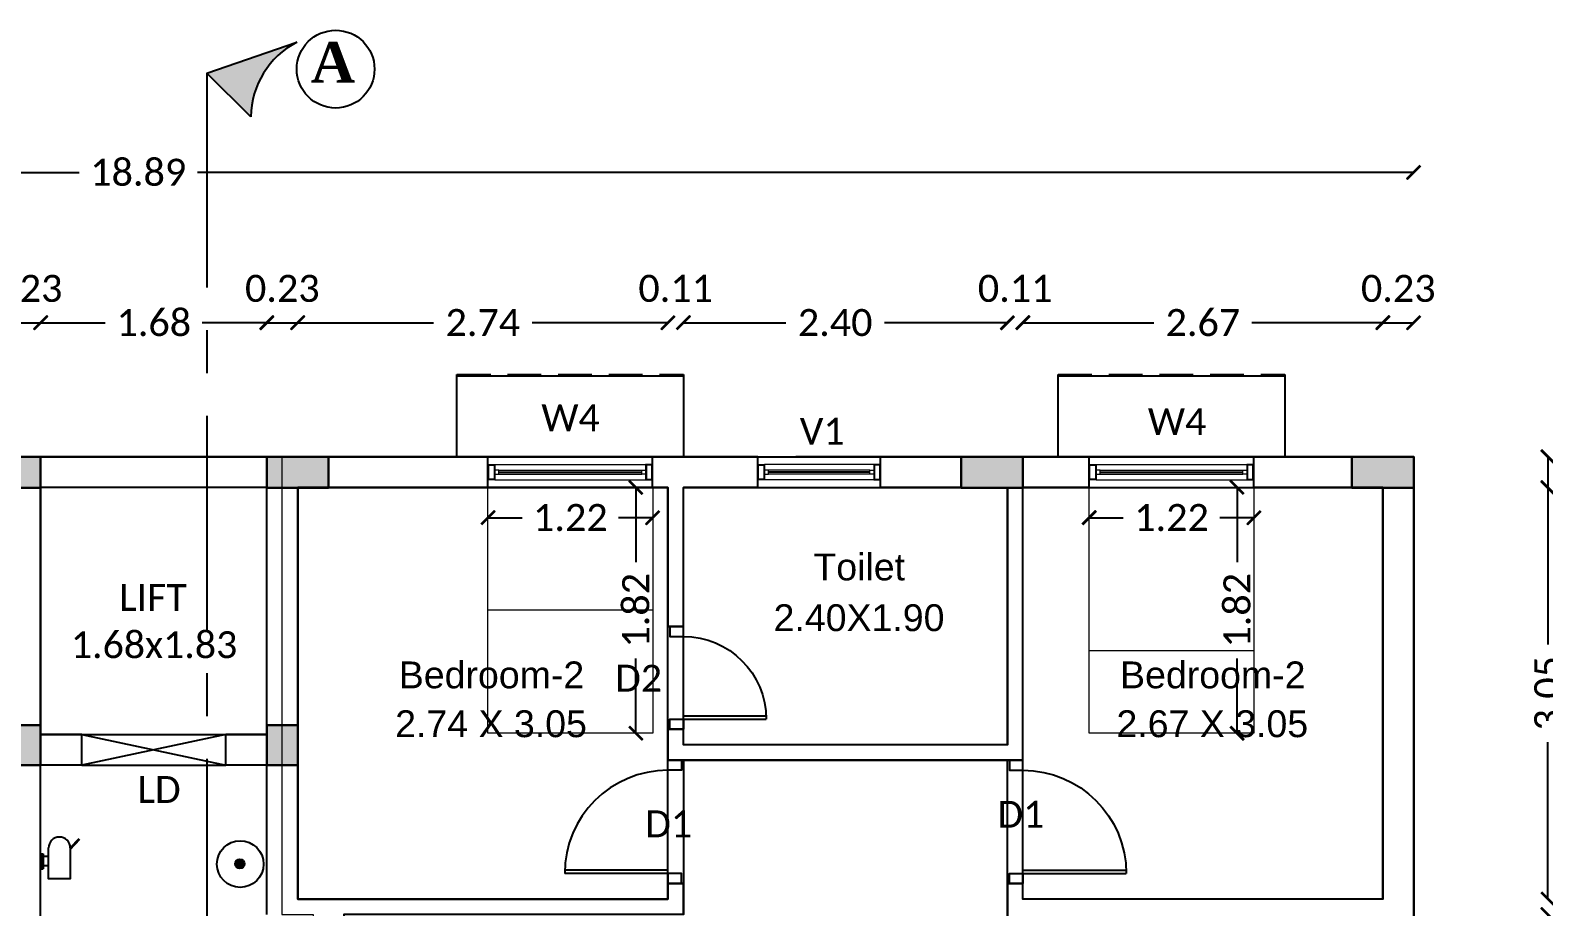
# Model space of a CAD drawing. Header units: metres. Extents: x 1549 to 1752, y 1518 to 3502.
# Drawn here: x 1712.83 to 1724.04, y 1634.1 to 1640.59 of the extents above; entities that cross this region are included whole.
import ezdxf

# ---------------------------------------------------------------- set-up
doc = ezdxf.new("R2010")
doc.units = ezdxf.units.M
doc.linetypes.add('CENTER', pattern=[50.8, 31.75, -6.35, 6.35, -6.35])
doc.linetypes.add('HIDDEN', pattern=[0.375, 0.25, -0.125])
for name, color, linetype in [('BLK_1_FLR_1_AC_ROOM_2', 117, 'Continuous'), ('BLK_1_FLR_1_BLT_UP_AREA', 1, 'Continuous'), ('BLK_1_FLR_1_CARPET_AREA', 10, 'Continuous'), ('BLK_1_FLR_1_CHAJJA', 6, 'Continuous'), ('BLK_1_FLR_1_LIFT_1', 30, 'Continuous'), ('BLK_1_FLR_1_REGULAR_ROOM_3', 117, 'Continuous'), ('BLK_1_FLR_1_REGULAR_ROOM_4', 117, 'Continuous'), ('BLK_1_FLR_1_WC_BATH', 223, 'Continuous'), ('BLK_1_LVL_1_BLDG_FOOT_PRINT', 1, 'Continuous'), ('D', 7, 'Continuous')]:
    doc.layers.add(name, color=color, linetype=linetype)
for name, color, linetype, lineweight in [('BLK_1_FLR_1_ROOM_3_LIGHT_VENTILATION_3', 232, 'Continuous', 0), ('BLK_1_FLR_1_ROOM_4_LIGHT_VENTILATION_4', 232, 'Continuous', 0), ('BLK_1_FLR_1_UNITFA_2', 234, 'Continuous', 0), ('Column', 7, 'Continuous', 30), ('W', 7, 'Continuous', 5)]:
    doc.layers.add(name, color=color, linetype=linetype, lineweight=lineweight)
doc.styles.add('Dutch-Bold', font='timesbd.ttf', dxfattribs={"height": 12})
doc.styles.add('SLS- JOHN Calibri', font='calibri.ttf')
doc.styles.add('SLS-Calibri', font='calibri.ttf')
doc.dimstyles.new('SLS-ProjectName-OuterBlock(FloorPlan)', dxfattribs={"dimtxt": 0.2, "dimasz": 0.1, "dimexe": 0, "dimexo": 0, "dimgap": 0.1, "dimtad": 0, "dimzin": 1, "dimdsep": 46, "dimtxsty": 'SLS-Calibri', "dimblk1": 'OBLIQUE', "dimblk2": 'OBLIQUE', "dimsah": 1, "dimcen": 0, "dimse1": 1, "dimse2": 1, "dimclrd": 252, "dimclre": 252, "dimclrt": 256, "dimadec": 0, "dimazin": 0, "dimtfac": 1, "dimtofl": 0, "dimtmove": 2, "dimatfit": 3, "dimfxl": 0, "dimtolj": 1, "dimtzin": 0, "dimarcsym": 0})

# ---------------------------------------------------------------- blocks, each defined once
blk = doc.blocks.new('*U9')
at = {"layer": 'D'}
for p, q in [((0.075, 0.05), (0.075, 0.667)), ((0.1, 0.05), (0.1, 0.666)), ((0, -0.065), (0, 0.05)), ((0.075, 0.05), (0.1, 0.05)), ((0.767, -0.065), (0.767, 0.05))]:
    blk.add_line(p, q, dxfattribs=at)
for points in [[(0, -0.05), (0.075, -0.05), (0.075, 0.05), (0, 0.05)], [(0.767, -0.05), (0.692, -0.05), (0.692, 0.05), (0.767, 0.05)]]:
    blk.add_lwpolyline(points, close=True, dxfattribs=at)
blk.add_arc((0.075, 0.05), 0.617, 0, 90, dxfattribs=at)
blk = doc.blocks.new('*U7')
at = {"layer": 'D'}
for p, q in [((0.075, 0.05), (0.075, 0.82)), ((0.1, 0.05), (0.1, 0.819)), ((0, -0.065), (0, 0.05)), ((0.075, 0.05), (0.1, 0.05)), ((0.92, -0.065), (0.92, 0.05))]:
    blk.add_line(p, q, dxfattribs=at)
for points in [[(0, -0.05), (0.075, -0.05), (0.075, 0.05), (0, 0.05)], [(0.92, -0.05), (0.845, -0.05), (0.845, 0.05), (0.92, 0.05)]]:
    blk.add_lwpolyline(points, close=True, dxfattribs=at)
blk.add_arc((0.075, 0.05), 0.77, 0, 90, dxfattribs=at)
blk = doc.blocks.new('_Oblique')
at = {"color": 0, "linetype": 'ByBlock', "lineweight": -2}
blk.add_line((-0.5, -0.5), (0.5, 0.5), dxfattribs=at)
at = {"const_width": 0.2}
blk.add_lwpolyline([(-0.5, -0.5), (0.5, 0.5)], dxfattribs=at)
blk = doc.blocks.new('*D71')
at = {"color": 252, "lineweight": -2}
blk.add_line((1712.677, 1638.423), (1712.906, 1638.423), dxfattribs=at)
at = {"layer": 'Defpoints', "color": 0}
for p in [(1712.906, 1638.423), (1712.677, 1637.201), (1712.906, 1637.201)]:
    blk.add_point(p, dxfattribs=at)
at = {"color": 252, "lineweight": -2, "xscale": 0.1, "yscale": 0.1, "zscale": 0.1, "rotation": 180}
blk.add_blockref('_Oblique', (1712.677, 1638.423), dxfattribs=at)
at = {"color": 252, "lineweight": -2, "xscale": 0.1, "yscale": 0.1, "zscale": 0.1}
blk.add_blockref('_Oblique', (1712.906, 1638.423), dxfattribs=at)
at = {"insert": (1712.791, 1638.676), "char_height": 0.2, "attachment_point": 5, "style": 'SLS-Calibri'}
blk.add_mtext('\\A1;0.23', dxfattribs=at)
blk = doc.blocks.new('*D72')
at = {"color": 252, "lineweight": -2}
for p, q in [((1712.906, 1638.423), (1713.384, 1638.423)), ((1714.581, 1638.423), (1714.103, 1638.423))]:
    blk.add_line(p, q, dxfattribs=at)
at = {"layer": 'Defpoints', "color": 0}
for p in [(1714.581, 1638.423), (1712.906, 1637.201), (1714.581, 1637.201)]:
    blk.add_point(p, dxfattribs=at)
at = {"color": 252, "lineweight": -2, "xscale": 0.1, "yscale": 0.1, "zscale": 0.1, "rotation": 180}
blk.add_blockref('_Oblique', (1712.906, 1638.423), dxfattribs=at)
at = {"color": 252, "lineweight": -2, "xscale": 0.1, "yscale": 0.1, "zscale": 0.1}
blk.add_blockref('_Oblique', (1714.581, 1638.423), dxfattribs=at)
at = {"insert": (1713.744, 1638.423), "char_height": 0.2, "attachment_point": 5, "style": 'SLS-Calibri'}
blk.add_mtext('\\A1;1.68', dxfattribs=at)
blk = doc.blocks.new('*D73')
at = {"color": 252, "lineweight": -2}
blk.add_line((1714.581, 1638.423), (1714.81, 1638.423), dxfattribs=at)
at = {"layer": 'Defpoints', "color": 0}
for p in [(1714.81, 1638.423), (1714.581, 1637.201), (1714.81, 1637.201)]:
    blk.add_point(p, dxfattribs=at)
at = {"color": 252, "lineweight": -2, "xscale": 0.1, "yscale": 0.1, "zscale": 0.1, "rotation": 180}
blk.add_blockref('_Oblique', (1714.581, 1638.423), dxfattribs=at)
at = {"color": 252, "lineweight": -2, "xscale": 0.1, "yscale": 0.1, "zscale": 0.1}
blk.add_blockref('_Oblique', (1714.81, 1638.423), dxfattribs=at)
at = {"insert": (1714.696, 1638.676), "char_height": 0.2, "attachment_point": 5, "style": 'SLS-Calibri'}
blk.add_mtext('\\A1;0.23', dxfattribs=at)
blk = doc.blocks.new('*D74')
at = {"color": 252, "lineweight": -2}
for p, q in [((1714.81, 1638.423), (1715.815, 1638.423)), ((1717.552, 1638.423), (1716.547, 1638.423))]:
    blk.add_line(p, q, dxfattribs=at)
at = {"layer": 'Defpoints', "color": 0}
for p in [(1717.552, 1638.423), (1714.81, 1637.201), (1717.552, 1637.201)]:
    blk.add_point(p, dxfattribs=at)
at = {"color": 252, "lineweight": -2, "xscale": 0.1, "yscale": 0.1, "zscale": 0.1, "rotation": 180}
blk.add_blockref('_Oblique', (1714.81, 1638.423), dxfattribs=at)
at = {"color": 252, "lineweight": -2, "xscale": 0.1, "yscale": 0.1, "zscale": 0.1}
blk.add_blockref('_Oblique', (1717.552, 1638.423), dxfattribs=at)
at = {"insert": (1716.181, 1638.423), "char_height": 0.2, "attachment_point": 5, "style": 'SLS-Calibri'}
blk.add_mtext('\\A1;2.74', dxfattribs=at)
blk = doc.blocks.new('*D75')
at = {"color": 252, "lineweight": -2}
for p, q in [((1717.552, 1638.423), (1717.452, 1638.423)), ((1717.666, 1638.423), (1717.766, 1638.423))]:
    blk.add_line(p, q, dxfattribs=at)
at = {"layer": 'Defpoints', "color": 0}
for p in [(1717.666, 1638.423), (1717.552, 1637.201), (1717.666, 1637.201)]:
    blk.add_point(p, dxfattribs=at)
at = {"color": 252, "lineweight": -2, "xscale": 0.1, "yscale": 0.1, "zscale": 0.1}
blk.add_blockref('_Oblique', (1717.552, 1638.423), dxfattribs=at)
at = {"color": 252, "lineweight": -2, "xscale": 0.1, "yscale": 0.1, "zscale": 0.1, "rotation": 180}
blk.add_blockref('_Oblique', (1717.666, 1638.423), dxfattribs=at)
at = {"insert": (1717.609, 1638.676), "char_height": 0.2, "attachment_point": 5, "style": 'SLS-Calibri'}
blk.add_mtext('\\A1;0.11', dxfattribs=at)
blk = doc.blocks.new('*D76')
at = {"color": 252, "lineweight": -2}
for p, q in [((1717.666, 1638.423), (1718.424, 1638.423)), ((1720.066, 1638.423), (1719.155, 1638.423))]:
    blk.add_line(p, q, dxfattribs=at)
at = {"layer": 'Defpoints', "color": 0}
for p in [(1720.066, 1638.423), (1717.666, 1637.201), (1720.066, 1637.201)]:
    blk.add_point(p, dxfattribs=at)
at = {"color": 252, "lineweight": -2, "xscale": 0.1, "yscale": 0.1, "zscale": 0.1, "rotation": 180}
blk.add_blockref('_Oblique', (1717.666, 1638.423), dxfattribs=at)
at = {"color": 252, "lineweight": -2, "xscale": 0.1, "yscale": 0.1, "zscale": 0.1}
blk.add_blockref('_Oblique', (1720.066, 1638.423), dxfattribs=at)
at = {"insert": (1718.79, 1638.423), "char_height": 0.2, "attachment_point": 5, "style": 'SLS-Calibri'}
blk.add_mtext('\\A1;2.40', dxfattribs=at)
blk = doc.blocks.new('*D77')
at = {"color": 252, "lineweight": -2}
for p, q in [((1720.066, 1638.423), (1719.966, 1638.423)), ((1720.18, 1638.423), (1720.28, 1638.423))]:
    blk.add_line(p, q, dxfattribs=at)
at = {"layer": 'Defpoints', "color": 0}
for p in [(1720.18, 1638.423), (1720.066, 1637.201), (1720.18, 1637.201)]:
    blk.add_point(p, dxfattribs=at)
at = {"color": 252, "lineweight": -2, "xscale": 0.1, "yscale": 0.1, "zscale": 0.1}
blk.add_blockref('_Oblique', (1720.066, 1638.423), dxfattribs=at)
at = {"color": 252, "lineweight": -2, "xscale": 0.1, "yscale": 0.1, "zscale": 0.1, "rotation": 180}
blk.add_blockref('_Oblique', (1720.18, 1638.423), dxfattribs=at)
at = {"insert": (1720.123, 1638.676), "char_height": 0.2, "attachment_point": 5, "style": 'SLS-Calibri'}
blk.add_mtext('\\A1;0.11', dxfattribs=at)
blk = doc.blocks.new('*D78')
at = {"color": 252, "lineweight": -2}
for p, q in [((1720.18, 1638.423), (1721.15, 1638.423)), ((1722.846, 1638.423), (1721.876, 1638.423))]:
    blk.add_line(p, q, dxfattribs=at)
at = {"layer": 'Defpoints', "color": 0}
for p in [(1722.846, 1638.423), (1720.18, 1637.201), (1722.846, 1637.201)]:
    blk.add_point(p, dxfattribs=at)
at = {"color": 252, "lineweight": -2, "xscale": 0.1, "yscale": 0.1, "zscale": 0.1, "rotation": 180}
blk.add_blockref('_Oblique', (1720.18, 1638.423), dxfattribs=at)
at = {"color": 252, "lineweight": -2, "xscale": 0.1, "yscale": 0.1, "zscale": 0.1}
blk.add_blockref('_Oblique', (1722.846, 1638.423), dxfattribs=at)
at = {"insert": (1721.513, 1638.423), "char_height": 0.2, "attachment_point": 5, "style": 'SLS-Calibri'}
blk.add_mtext('\\A1;2.67', dxfattribs=at)
blk = doc.blocks.new('*D79')
at = {"color": 252, "lineweight": -2}
blk.add_line((1722.846, 1638.423), (1723.074, 1638.423), dxfattribs=at)
at = {"layer": 'Defpoints', "color": 0}
for p in [(1723.074, 1638.423), (1723.074, 1637.43), (1722.846, 1637.201)]:
    blk.add_point(p, dxfattribs=at)
at = {"color": 252, "lineweight": -2, "xscale": 0.1, "yscale": 0.1, "zscale": 0.1, "rotation": 180}
blk.add_blockref('_Oblique', (1722.846, 1638.423), dxfattribs=at)
at = {"color": 252, "lineweight": -2, "xscale": 0.1, "yscale": 0.1, "zscale": 0.1}
blk.add_blockref('_Oblique', (1723.074, 1638.423), dxfattribs=at)
at = {"insert": (1722.96, 1638.676), "char_height": 0.2, "attachment_point": 5, "style": 'SLS-Calibri'}
blk.add_mtext('\\A1;0.23', dxfattribs=at)
blk = doc.blocks.new('*D45')
at = {"color": 252, "lineweight": -2}
for p, q in [((1704.184, 1639.536), (1713.192, 1639.536)), ((1723.074, 1639.536), (1714.067, 1639.536))]:
    blk.add_line(p, q, dxfattribs=at)
at = {"layer": 'Defpoints', "color": 0}
for p in [(1723.074, 1639.536), (1704.184, 1637.43), (1723.074, 1637.43)]:
    blk.add_point(p, dxfattribs=at)
at = {"color": 252, "lineweight": -2, "xscale": 0.1, "yscale": 0.1, "zscale": 0.1, "rotation": 180}
blk.add_blockref('_Oblique', (1704.184, 1639.536), dxfattribs=at)
at = {"color": 252, "lineweight": -2, "xscale": 0.1, "yscale": 0.1, "zscale": 0.1}
blk.add_blockref('_Oblique', (1723.074, 1639.536), dxfattribs=at)
at = {"insert": (1713.629, 1639.536), "char_height": 0.2, "attachment_point": 5, "style": 'SLS-Calibri'}
blk.add_mtext('\\A1;18.89', dxfattribs=at)
blk = doc.blocks.new('*D105')
at = {"color": 252, "lineweight": -2}
blk.add_line((1724.068, 1637.43), (1724.068, 1637.201), dxfattribs=at)
at = {"layer": 'Defpoints', "color": 0}
for p in [(1722.709, 1637.43), (1722.709, 1637.201), (1724.068, 1637.201)]:
    blk.add_point(p, dxfattribs=at)
at = {"color": 252, "lineweight": -2, "xscale": 0.1, "yscale": 0.1, "zscale": 0.1}
for p, rotation in [((1724.068, 1637.43), 90), ((1724.068, 1637.201), 270)]:
    blk.add_blockref('_Oblique', p, dxfattribs=dict(at, rotation=rotation))
at = {"insert": (1724.302, 1637.316), "char_height": 0.2, "attachment_point": 5, "rotation": 90, "style": 'SLS-Calibri'}
blk.add_mtext('\\A1;0.23', dxfattribs=at)
blk = doc.blocks.new('*D106')
at = {"color": 252, "lineweight": -2}
for p, q in [((1724.068, 1637.201), (1724.068, 1636.04)), ((1724.068, 1634.155), (1724.068, 1635.316))]:
    blk.add_line(p, q, dxfattribs=at)
at = {"layer": 'Defpoints', "color": 0}
for p in [(1722.635, 1637.201), (1722.846, 1634.155), (1724.068, 1634.155)]:
    blk.add_point(p, dxfattribs=at)
at = {"color": 252, "lineweight": -2, "xscale": 0.1, "yscale": 0.1, "zscale": 0.1}
for p, rotation in [((1724.068, 1637.201), 90), ((1724.068, 1634.155), 270)]:
    blk.add_blockref('_Oblique', p, dxfattribs=dict(at, rotation=rotation))
at = {"insert": (1724.068, 1635.678), "char_height": 0.2, "attachment_point": 5, "rotation": 90, "style": 'SLS-Calibri'}
blk.add_mtext('\\A1;3.05', dxfattribs=at)
blk = doc.blocks.new('*D107')
at = {"color": 252, "lineweight": -2}
for p, q in [((1724.068, 1634.155), (1724.068, 1634.255)), ((1724.068, 1634.04), (1724.068, 1633.94))]:
    blk.add_line(p, q, dxfattribs=at)
at = {"layer": 'Defpoints', "color": 0}
for p in [(1722.846, 1634.155), (1722.846, 1634.04), (1724.068, 1634.04)]:
    blk.add_point(p, dxfattribs=at)
at = {"color": 252, "lineweight": -2, "xscale": 0.1, "yscale": 0.1, "zscale": 0.1}
for p, rotation in [((1724.068, 1634.155), 270), ((1724.068, 1634.04), 90)]:
    blk.add_blockref('_Oblique', p, dxfattribs=dict(at, rotation=rotation))
at = {"insert": (1724.337, 1634.098), "char_height": 0.2, "attachment_point": 5, "rotation": 90, "style": 'SLS-Calibri'}
blk.add_mtext('\\A1;0.11', dxfattribs=at)
blk = doc.blocks.new('*D49')
at = {"color": 252, "lineweight": -2}
for p, q in [((1725.061, 1637.43), (1725.061, 1632.171)), ((1725.061, 1626.031), (1725.061, 1631.29))]:
    blk.add_line(p, q, dxfattribs=at)
at = {"layer": 'Defpoints', "color": 0}
for p in [(1723.074, 1637.43), (1723.074, 1626.031), (1725.061, 1626.031)]:
    blk.add_point(p, dxfattribs=at)
at = {"color": 252, "lineweight": -2, "xscale": 0.1, "yscale": 0.1, "zscale": 0.1}
for p, rotation in [((1725.061, 1637.43), 90), ((1725.061, 1626.031), 270)]:
    blk.add_blockref('_Oblique', p, dxfattribs=dict(at, rotation=rotation))
at = {"insert": (1725.061, 1631.73), "char_height": 0.2, "attachment_point": 5, "rotation": 90, "style": 'SLS-Calibri'}
blk.add_mtext('\\A1;11.40', dxfattribs=at)
blk = doc.blocks.new('A$C54416CBF')
h = blk.add_hatch(color=256)
h.dxf.hatch_style = 1
h.paths.add_polyline_path([(0.636, 0.673), (0.636, 0.641), (0.843, 0.861), (0.827, 0.876)])
h = blk.add_hatch(color=256)
h.dxf.hatch_style = 1
h.paths.add_polyline_path([(0, 0.217), (0.044, 0.217), (0.044, 0.545), (0, 0.545)])
for p, q in [((0.636, 0.673), (0.827, 0.876)), ((0.636, 0.641), (0.843, 0.861)), ((0, 0.545), (0, 0.217)), ((0, 0.545), (0.044, 0.545)), ((0.044, 0.545), (0.044, 0.217)), ((0.159, 0.49), (0.044, 0.49)), ((0, 0.217), (0.044, 0.217)), ((0.159, 0.28), (0.044, 0.28))]:
    blk.add_line(p, q)
blk.add_lwpolyline([(0.636, 0.673), (0.636, 0.673), (0.636, 0), (0.159, 0), (0.159, 0.673), (0.16, 0.673)])
blk.add_arc((0.398, 0.673), 0.238, 0, 180)
blk = doc.blocks.new('A$C337B7338')
at = {"layer": 'W'}
for p, q in [((0, 0.229), (0, 0)), ((0.91, 0.229), (0, 0.229)), ((0.91, 0.229), (0.91, 0)), ((0.859, 0.171), (0.051, 0.171)), ((0.83, 0.129), (0.08, 0.129)), ((0.83, 0.117), (0.08, 0.117)), ((0.859, 0.057), (0.051, 0.057)), ((0.83, 0.111), (0.08, 0.111)), ((0.83, 0.1), (0.08, 0.1)), ((0.91, 0), (0, 0))]:
    blk.add_line(p, q, dxfattribs=at)
for points in [[(0.051, 0.057), (0, 0.057), (0, 0.171), (0.051, 0.171)], [(0.046, 0.063), (0.006, 0.063), (0.006, 0.166), (0.046, 0.166)], [(0.051, 0.129), (0.051, 0.1), (0.08, 0.1), (0.08, 0.129)], [(0.859, 0.129), (0.859, 0.1), (0.83, 0.1), (0.83, 0.129)], [(0.859, 0.057), (0.91, 0.057), (0.91, 0.171), (0.859, 0.171)], [(0.864, 0.063), (0.904, 0.063), (0.904, 0.166), (0.864, 0.166)]]:
    blk.add_lwpolyline(points, close=True, dxfattribs=at)
blk = doc.blocks.new('*U8')
at = {"layer": 'W'}
for p, q in [((-0.5333, 0.1), (-0.5333, -0.1)), ((-0.5333, 0.1), (0.5333, 0.1)), ((0.5333, 0.1), (0.5333, -0.1)), ((-0.4883, 0.05), (0.4883, 0.05)), ((-0.4633, 0.0125), (0.4633, 0.0125)), ((-0.4633, 0.0025), (0.4633, 0.0025)), ((-0.4883, -0.05), (0.4883, -0.05)), ((-0.4633, -0.0025), (0.4633, -0.0025)), ((-0.4633, -0.0125), (0.4633, -0.0125)), ((-0.5333, -0.1), (0.5333, -0.1))]:
    blk.add_line(p, q, dxfattribs=at)
for points in [[(-0.4883, -0.05), (-0.5333, -0.05), (-0.5333, 0.05), (-0.4883, 0.05)], [(-0.4933, -0.045), (-0.5283, -0.045), (-0.5283, 0.045), (-0.4933, 0.045)], [(-0.4883, 0.0125), (-0.4883, -0.0125), (-0.4633, -0.0125), (-0.4633, 0.0125)], [(0.4883, 0.0125), (0.4883, -0.0125), (0.4633, -0.0125), (0.4633, 0.0125)], [(0.4883, -0.05), (0.5333, -0.05), (0.5333, 0.05), (0.4883, 0.05)], [(0.4933, -0.045), (0.5283, -0.045), (0.5283, 0.045), (0.4933, 0.045)]]:
    blk.add_lwpolyline(points, close=True, dxfattribs=at)
blk = doc.blocks.new('col')
at = {"layer": 'Column'}
h = blk.add_hatch(color=6, dxfattribs=at)
h.dxf.hatch_style = 1
h.paths.add_polyline_path([(8.264, 0), (8.264, -0.229), (8.721, -0.229), (8.721, 0)])
h = blk.add_hatch(color=6, dxfattribs=at)
h.dxf.hatch_style = 1
h.paths.add_polyline_path([(10.397, 0), (10.397, -0.229), (10.854, -0.229), (10.854, 0)])
h = blk.add_hatch(color=6, dxfattribs=at)
h.dxf.hatch_style = 1
h.paths.add_polyline_path([(15.539, 0), (15.539, -0.229), (15.996, -0.229), (15.996, 0)])
h = blk.add_hatch(color=6, dxfattribs=at)
h.dxf.hatch_style = 1
h.paths.add_polyline_path([(18.433, 0), (18.433, -0.229), (18.89, -0.229), (18.89, 0)])
h = blk.add_hatch(color=3, dxfattribs=at)
h.dxf.hatch_style = 1
h.paths.add_polyline_path([(8.721, -2.285), (8.721, -1.987), (8.493, -1.987), (8.493, -2.285)])
h = blk.add_hatch(color=3, dxfattribs=at)
h.dxf.hatch_style = 1
h.paths.add_polyline_path([(10.626, -2.285), (10.626, -1.987), (10.397, -1.987), (10.397, -2.285)])
for points in [[(8.264, 0), (8.264, -0.229), (8.721, -0.229), (8.721, 0)], [(10.397, 0), (10.397, -0.229), (10.854, -0.229), (10.854, 0)], [(15.539, 0), (15.539, -0.229), (15.996, -0.229), (15.996, 0)], [(18.433, 0), (18.433, -0.229), (18.89, -0.229), (18.89, 0)], [(8.493, -2.285), (8.721, -2.285), (8.721, -1.987), (8.493, -1.987)], [(10.397, -2.285), (10.626, -2.285), (10.626, -1.987), (10.397, -1.987)]]:
    blk.add_lwpolyline(points, close=True, dxfattribs=at)
blk = doc.blocks.new('*D185')
at = {"layer": 'BLK_1_FLR_1_ROOM_3_LIGHT_VENTILATION_3', "color": 252, "lineweight": -2}
for p, q in [((1717.314, 1637.203), (1717.314, 1636.65)), ((1717.314, 1635.383), (1717.314, 1635.936))]:
    blk.add_line(p, q, dxfattribs=at)
at = {"layer": 'Defpoints', "color": 0}
for p in [(1717.439, 1637.203), (1717.314, 1635.383), (1717.439, 1635.383)]:
    blk.add_point(p, dxfattribs=at)
at = {"layer": 'BLK_1_FLR_1_ROOM_3_LIGHT_VENTILATION_3', "color": 252, "lineweight": -2, "xscale": 0.1, "yscale": 0.1, "zscale": 0.1}
for p, rotation in [((1717.314, 1637.203), 90), ((1717.314, 1635.383), 270)]:
    blk.add_blockref('_Oblique', p, dxfattribs=dict(at, rotation=rotation))
at = {"layer": 'BLK_1_FLR_1_ROOM_3_LIGHT_VENTILATION_3', "insert": (1717.314, 1636.293), "char_height": 0.2, "attachment_point": 5, "rotation": 90, "style": 'SLS-Calibri'}
blk.add_mtext('\\A1;1.82', dxfattribs=at)
blk = doc.blocks.new('*D186')
at = {"layer": 'BLK_1_FLR_1_ROOM_3_LIGHT_VENTILATION_3', "color": 252, "lineweight": -2}
for p, q in [((1716.219, 1636.979), (1716.472, 1636.979)), ((1717.439, 1636.979), (1717.186, 1636.979))]:
    blk.add_line(p, q, dxfattribs=at)
at = {"layer": 'Defpoints', "color": 0}
for p in [(1716.219, 1637.203), (1717.439, 1637.203), (1717.439, 1636.979)]:
    blk.add_point(p, dxfattribs=at)
at = {"layer": 'BLK_1_FLR_1_ROOM_3_LIGHT_VENTILATION_3', "color": 252, "lineweight": -2, "xscale": 0.1, "yscale": 0.1, "zscale": 0.1, "rotation": 180}
blk.add_blockref('_Oblique', (1716.219, 1636.979), dxfattribs=at)
at = {"layer": 'BLK_1_FLR_1_ROOM_3_LIGHT_VENTILATION_3', "color": 252, "lineweight": -2, "xscale": 0.1, "yscale": 0.1, "zscale": 0.1}
blk.add_blockref('_Oblique', (1717.439, 1636.979), dxfattribs=at)
at = {"layer": 'BLK_1_FLR_1_ROOM_3_LIGHT_VENTILATION_3', "insert": (1716.829, 1636.979), "char_height": 0.2, "attachment_point": 5, "style": 'SLS-Calibri'}
blk.add_mtext('\\A1;1.22', dxfattribs=at)
blk = doc.blocks.new('*D187')
at = {"layer": 'BLK_1_FLR_1_ROOM_4_LIGHT_VENTILATION_4', "color": 252, "lineweight": -2}
for p, q in [((1721.766, 1637.203), (1721.766, 1636.65)), ((1721.766, 1635.383), (1721.766, 1635.936))]:
    blk.add_line(p, q, dxfattribs=at)
at = {"layer": 'Defpoints', "color": 0}
for p in [(1721.891, 1637.203), (1721.766, 1635.383), (1721.891, 1635.383)]:
    blk.add_point(p, dxfattribs=at)
at = {"layer": 'BLK_1_FLR_1_ROOM_4_LIGHT_VENTILATION_4', "color": 252, "lineweight": -2, "xscale": 0.1, "yscale": 0.1, "zscale": 0.1}
for p, rotation in [((1721.766, 1637.203), 90), ((1721.766, 1635.383), 270)]:
    blk.add_blockref('_Oblique', p, dxfattribs=dict(at, rotation=rotation))
at = {"layer": 'BLK_1_FLR_1_ROOM_4_LIGHT_VENTILATION_4', "insert": (1721.766, 1636.293), "char_height": 0.2, "attachment_point": 5, "rotation": 90, "style": 'SLS-Calibri'}
blk.add_mtext('\\A1;1.82', dxfattribs=at)
blk = doc.blocks.new('*D188')
at = {"layer": 'BLK_1_FLR_1_ROOM_4_LIGHT_VENTILATION_4', "color": 252, "lineweight": -2}
for p, q in [((1720.671, 1636.979), (1720.924, 1636.979)), ((1721.891, 1636.979), (1721.638, 1636.979))]:
    blk.add_line(p, q, dxfattribs=at)
at = {"layer": 'Defpoints', "color": 0}
for p in [(1720.671, 1637.203), (1721.891, 1637.203), (1721.891, 1636.979)]:
    blk.add_point(p, dxfattribs=at)
at = {"layer": 'BLK_1_FLR_1_ROOM_4_LIGHT_VENTILATION_4', "color": 252, "lineweight": -2, "xscale": 0.1, "yscale": 0.1, "zscale": 0.1, "rotation": 180}
blk.add_blockref('_Oblique', (1720.671, 1636.979), dxfattribs=at)
at = {"layer": 'BLK_1_FLR_1_ROOM_4_LIGHT_VENTILATION_4', "color": 252, "lineweight": -2, "xscale": 0.1, "yscale": 0.1, "zscale": 0.1}
blk.add_blockref('_Oblique', (1721.891, 1636.979), dxfattribs=at)
at = {"layer": 'BLK_1_FLR_1_ROOM_4_LIGHT_VENTILATION_4', "insert": (1721.281, 1636.979), "char_height": 0.2, "attachment_point": 5, "style": 'SLS-Calibri'}
blk.add_mtext('\\A1;1.22', dxfattribs=at)

msp = doc.modelspace()

# ---------------------------------------------------------------- hatches: boundary and pattern name
at = {"linetype": 'Continuous', "lineweight": -3, "ltscale": 10}
h = msp.add_hatch(color=256, dxfattribs=at)
h.dxf.hatch_style = 1
edge = h.paths.add_edge_path()
edge.add_line((1714.13671508, 1640.27226834), (1714.46209052, 1639.94817103))
edge.add_arc((1715.10238156, 1639.93462425), 0.64043433, 117.871007629, 178.787961542, ccw=False)
edge.add_line((1714.80298968, 1640.50076967), (1714.13671508, 1640.27226834))
h = msp.add_hatch(color=256)
h.dxf.hatch_style = 1
h.paths.add_polyline_path([(1714.41655887, 1634.41500489, 1), (1714.34704739, 1634.41500489, 1)])

# ---------------------------------------------------------------- linework, layer by layer
for p, q in [((1714.13671508, 1640.27226834), (1714.80298968, 1640.50076967)), ((1714.46209052, 1639.94817103), (1714.13671508, 1640.27226834))]:
    msp.add_line(p, q)
at = {"linetype": 'CENTER', "ltscale": 0.05}
msp.add_line((1714.13671472, 1640.27226822), (1714.13671472, 1623.20469688), dxfattribs=at)
at = {"ltscale": 0.1}
for p, q in [((1716.21902773, 1637.42995134), (1711.78847099, 1637.42995134)), ((1716.21902773, 1637.20144327), (1716.21902773, 1637.42995134)), ((1718.2161677, 1637.42995177), (1717.43773741, 1637.42995134)), ((1717.43773741, 1637.20144327), (1717.43773741, 1637.42995134)), ((1718.2161677, 1637.20144371), (1718.2161677, 1637.42995177)), ((1719.72348338, 1637.42995084), (1718.49953709, 1637.42995192)), ((1719.1261677, 1637.20144409), (1719.1261677, 1637.42995216)), ((1720.67126335, 1637.42995134), (1719.97781652, 1637.42995134)), ((1720.67126335, 1637.20144327), (1720.67126335, 1637.42995134)), ((1723.07426967, 1637.42995134), (1721.88997302, 1637.42995134)), ((1721.88997302, 1637.20144327), (1721.88997302, 1637.42995134)), ((1723.07426967, 1633.15417079), (1723.07426967, 1637.42995134)), ((1714.5813866, 1637.20144327), (1712.9056608, 1637.20144327)), ((1712.9056608, 1635.37337876), (1712.9056608, 1637.20144327)), ((1714.5813866, 1635.37337876), (1714.5813866, 1637.20144327)), ((1716.21902773, 1637.20144327), (1714.80989467, 1637.20144327)), ((1714.80989467, 1634.15466908), (1714.80989467, 1637.20144327)), ((1717.55199144, 1637.20144327), (1717.43773741, 1637.20144327)), ((1717.55199144, 1636.17315698), (1717.55199144, 1637.20144327)), ((1718.2161677, 1637.20144371), (1717.66624547, 1637.20144327)), ((1717.66624547, 1636.17315698), (1717.66624547, 1637.20144327)), ((1719.72348338, 1637.20143914), (1719.1261677, 1637.20144409)), ((1720.06624547, 1636.17315698), (1720.06624547, 1637.20144327)), ((1720.06624547, 1635.2972094), (1720.06624547, 1637.20144327)), ((1720.67126335, 1637.20144327), (1720.18049951, 1637.20144327)), ((1720.18049951, 1635.18295537), (1720.18049951, 1637.20144327)), ((1722.8457616, 1637.20144327), (1721.88997302, 1637.20144327)), ((1722.8457616, 1634.15466908), (1722.8457616, 1637.20144327)), ((1717.66624547, 1636.17315698), (1717.55199144, 1636.17315698)), ((1713.21033822, 1635.37337876), (1712.9056608, 1635.37337876)), ((1713.21033822, 1635.14487069), (1713.21033822, 1635.37337876)), ((1713.21033822, 1635.37337876), (1714.27670918, 1635.37337876)), ((1713.21033822, 1635.37337876), (1714.27670918, 1635.14487069)), ((1714.27670918, 1635.37337876), (1713.21033822, 1635.14487069)), ((1714.5813866, 1635.37337876), (1714.27670918, 1635.37337876)), ((1714.27670918, 1635.14487069), (1714.27670918, 1635.37337876)), ((1717.66624547, 1635.41146343), (1717.55199144, 1635.41146343)), ((1717.55199144, 1635.18295537), (1717.55199144, 1635.41146343)), ((1717.66624547, 1635.2972094), (1717.66624547, 1635.41146343)), ((1720.06624547, 1635.2972094), (1717.66624547, 1635.2972094)), ((1713.21033822, 1635.14487069), (1712.9056608, 1635.14487069)), ((1712.9056608, 1633.91346612), (1712.9056608, 1635.14487069)), ((1713.21033822, 1635.14487069), (1714.27670918, 1635.14487069)), ((1714.5813866, 1635.14487069), (1714.27670918, 1635.14487069)), ((1714.5813866, 1634.04041505), (1714.5813866, 1635.14487069)), ((1720.18049951, 1635.18295537), (1717.55199144, 1635.18295537)), ((1717.55199144, 1634.15466908), (1717.55199144, 1634.26892311)), ((1717.55199144, 1634.26892311), (1717.66624547, 1634.26892311)), ((1717.66624547, 1634.04041505), (1717.66624547, 1634.26892311)), ((1720.18049951, 1634.26892311), (1720.06624547, 1634.26892311)), ((1720.06624547, 1632.78361979), (1720.06624547, 1634.26892311)), ((1720.18049951, 1634.15466908), (1720.18049951, 1634.26892311)), ((1714.80989467, 1634.15466908), (1717.55199144, 1634.15466908)), ((1722.8457616, 1634.15466908), (1720.18049951, 1634.15466908))]:
    msp.add_line(p, q, dxfattribs=at)
at = {"linetype": 'Continuous', "ltscale": 0.1}
msp.add_line((1717.55199144, 1635.41146343), (1717.55199144, 1636.17315698), dxfattribs=at)
at = {"linetype": 'HIDDEN'}
for points in [[(1715.98902771, 1638.03995134), (1717.66773739, 1638.03995134), (1717.66773739, 1637.42995134), (1715.98902771, 1637.42995134)], [(1720.44126335, 1638.03995134), (1722.11997302, 1638.03995134), (1722.11997302, 1637.42995134), (1720.44126335, 1637.42995134)]]:
    msp.add_lwpolyline(points, close=True, dxfattribs=at)
msp.add_lwpolyline([(1704.18426967, 1637.42995134), (1723.07426967, 1637.42995134), (1723.07426967, 1626.03069959), (1704.18426967, 1626.03069959)], close=True)
at = {"ltscale": 25}
msp.add_circle((1715.09090644, 1640.30084581), 0.28791676, dxfattribs=at)
for centre, radius in [((1714.38432666, 1634.41354149), 0.17304215), ((1714.38180313, 1634.41500489), 0.03475574)]:
    msp.add_circle(centre, radius)
at = {"linetype": 'Continuous', "lineweight": -3, "ltscale": 10}
msp.add_arc((1715.10238156, 1639.93462425), 0.64043433, 117.871007699, 178.787961473, dxfattribs=at)
at = {"layer": 'BLK_1_FLR_1_AC_ROOM_2', "color": 1}
msp.add_lwpolyline([(1717.29712918, 1631.7553344), (1720.06624547, 1631.7553344), (1720.06624547, 1634.04041505), (1720.06624547, 1635.18295537), (1717.66624547, 1635.18295537), (1717.66624547, 1634.04041505), (1715.15265676, 1634.04041505), (1715.15265676, 1632.84709515), (1717.29712918, 1632.84709515)], close=True, dxfattribs=at)
at = {"layer": 'BLK_1_FLR_1_BLT_UP_AREA', "color": 3}
msp.add_lwpolyline([(1704.18426967, 1637.42995134), (1723.07426967, 1637.42995134), (1723.07426967, 1626.03069959), (1704.18426967, 1626.03069959)], close=True, dxfattribs=at)
at = {"layer": 'BLK_1_FLR_1_CARPET_AREA', "color": 25}
msp.add_lwpolyline([(1717.66624547, 1634.04041505), (1717.66624547, 1634.26892311), (1717.65134277, 1634.26892311), (1717.65134277, 1634.34343661), (1717.55199144, 1634.34343661), (1717.55199144, 1634.15466908), (1714.80989467, 1634.15466908), (1714.80989467, 1637.20144327), (1717.55199144, 1637.20144327), (1717.55199144, 1636.17353634), (1717.66624547, 1636.17315698), (1717.66624547, 1637.20144327), (1720.06652266, 1637.20144284), (1720.06624547, 1635.2972094), (1717.66624547, 1635.2972094), (1717.66624547, 1635.41146343), (1717.55199144, 1635.41146343), (1717.55199144, 1635.18295537), (1720.18049951, 1635.18295447), (1720.18049951, 1637.20144284), (1722.8457616, 1637.20144284), (1722.8457616, 1634.15466908), (1720.18049951, 1634.15466908), (1720.18049951, 1634.26892311), (1720.06624547, 1634.26892311), (1720.06624547, 1632.78361979)], dxfattribs=at)
at = {"layer": 'BLK_1_FLR_1_CHAJJA'}
for points in [[(1715.98902771, 1638.02995134), (1717.66773739, 1638.02995134), (1717.66773739, 1637.42995134), (1715.98902771, 1637.42995134)], [(1720.44126335, 1638.02995134), (1722.11997302, 1638.02995134), (1722.11997302, 1637.42995134), (1720.44126335, 1637.42995134)]]:
    msp.add_lwpolyline(points, close=True, dxfattribs=at)
at = {"layer": 'BLK_1_FLR_1_LIFT_1', "elevation": 0}
msp.add_lwpolyline([(1714.5813866, 1637.20144327), (1712.9056608, 1637.20144327), (1712.9056608, 1635.37337876), (1714.5813866, 1635.37337876)], close=True, dxfattribs=at)
at = {"layer": 'BLK_1_FLR_1_REGULAR_ROOM_3', "color": 1}
msp.add_lwpolyline([(1714.80989467, 1634.15466908), (1717.55199144, 1634.15466908), (1717.55199144, 1637.20144327), (1714.80989467, 1637.20144327)], close=True, dxfattribs=at)
at = {"layer": 'BLK_1_FLR_1_REGULAR_ROOM_4', "color": 1}
msp.add_lwpolyline([(1720.18049951, 1637.20144284), (1722.8457616, 1637.20144284), (1722.8457616, 1634.15466908), (1720.18049951, 1634.15466908)], close=True, dxfattribs=at)
at = {"layer": 'BLK_1_FLR_1_ROOM_3_LIGHT_VENTILATION_3'}
msp.add_lwpolyline([(1716.21902773, 1637.2027336), (1717.43902773, 1637.2027336), (1717.43902773, 1635.3827336), (1716.21902773, 1635.3827336)], close=True, dxfattribs=at)
msp.add_lwpolyline([(1717.43902773, 1636.2927336), (1716.21902773, 1636.2927336)], dxfattribs=at)
at = {"layer": 'BLK_1_FLR_1_ROOM_4_LIGHT_VENTILATION_4'}
msp.add_lwpolyline([(1720.67126335, 1637.20273316), (1721.89126335, 1637.20273316), (1721.89126335, 1635.38273316), (1720.67126335, 1635.38273316)], close=True, dxfattribs=at)
msp.add_lwpolyline([(1721.89126335, 1635.9927336), (1720.67126335, 1635.9927336)], dxfattribs=at)
at = {"layer": 'BLK_1_FLR_1_UNITFA_2'}
msp.add_lwpolyline([(1723.07426967, 1637.42995134), (1714.6913866, 1637.42995134), (1714.6913866, 1634.04041505), (1714.9241487, 1634.04041505), (1714.9241487, 1632.73284112), (1717.18712918, 1632.72858709), (1717.18712918, 1631.70108037), (1723.07426967, 1631.69958843)], close=True, dxfattribs=at)
at = {"layer": 'BLK_1_FLR_1_WC_BATH'}
msp.add_lwpolyline([(1717.66624561, 1637.20144327), (1720.06624547, 1637.20144327), (1720.06624547, 1635.2972094), (1717.66624561, 1635.2972094)], close=True, dxfattribs=at)
at = {"layer": 'BLK_1_LVL_1_BLDG_FOOT_PRINT'}
msp.add_lwpolyline([(1704.18426967, 1637.42995134), (1723.07426967, 1637.42995134), (1723.07426967, 1626.03069959), (1704.18426967, 1626.03069959)], close=True, dxfattribs=at)

# ---------------------------------------------------------------- block references
for name, p in [('col', (1704.18426967, 1637.42995134)), ('A$C337B7338', (1718.21616883, 1637.20144327))]:
    msp.add_blockref(name, p)
at = {"ltscale": 0.25, "xscale": 1.142540322580821, "yscale": 1.142540322580821, "zscale": 1.142540322580821}
for p in [(1716.82838257, 1637.31569731), (1721.28061819, 1637.31569731)]:
    msp.add_blockref('*U8', p, dxfattribs=at)
at = {"ltscale": 0.25, "yscale": 0.9935133239832582, "zscale": 0.9935133239832582}
for name, p, xscale, rotation in [('*U9', (1717.61656981, 1635.41146343), -0.9935133239832582, 270), ('*U7', (1717.60166711, 1634.26892311), 0.9935133239832582, 90), ('*U7', (1720.13082384, 1634.26892311), -0.9935133239832582, 270)]:
    msp.add_blockref(name, p, dxfattribs=dict(at, xscale=xscale, rotation=rotation))
at = {"xscale": 0.3397139251302106, "yscale": 0.3397139251302106, "zscale": 0.3397139251302106}
msp.add_blockref('A$C54416CBF', (1712.91006694, 1634.30434894), dxfattribs=at)

# ---------------------------------------------------------------- texts
at = {"linetype": 'Continuous', "lineweight": -3, "ltscale": 10, "style": 'Dutch-Bold'}
msp.add_text('A', height=0.3, dxfattribs=at).set_placement((1714.90744414, 1640.20137386))
at = {"style": 'SLS- JOHN Calibri'}
for s, p in [('W4', (1716.61396842, 1637.61933686)), ('W4', (1721.10552321, 1637.59019024)), ('V1', (1718.5275008, 1637.51939579)), ('LIFT', (1713.48678589, 1636.2882154)), ('1.68x1.83', (1713.13010877, 1635.93888368)), ('D2', (1717.1603045, 1635.69073503)), ('LD', (1713.62248134, 1634.86617908)), ('D1', (1719.99145449, 1634.68292219)), ('D1', (1717.38284227, 1634.61190115))]:
    msp.add_text(s, height=0.198702665, dxfattribs=at).set_placement(p)
at = {"char_height": 0.1987026648, "attachment_point": 5, "style": 'SLS- JOHN Calibri'}
for s, width, heights, insert in [('{\\fArial|b0|i0|c0|p34;Toilet}', 39.6514033903, [0], (1718.96811951, 1636.61271083)), ('\\A1;{\\fArial|b0|i0|c0|p34;2.40X1.90}', 1.8963848668, [0.27200619], (1718.966796, 1636.23676216)), ('{\\fArial|b0|i0|c0|p34;Bedroom-2}', 41.9302480088, [0], (1716.24514849, 1635.81319065)), ('{\\fArial|b0|i0|c0|p34;Bedroom-2}', 41.9302480088, [0], (1721.58642199, 1635.81319065)), ('\\A1;{\\fArial|b0|i0|c0|p34;2.74 X 3.05}', 1.8963848668, [0.27200619], (1716.24165263, 1635.45142049)), ('\\A1;{\\fArial|b0|i0|c0|p34;2.67 X 3.05}', 1.8963848668, [0.27200619], (1721.58292613, 1635.45142049))]:
    msp.add_mtext_dynamic_manual_height_columns(s, width=width, gutter_width=24.30725074, heights=heights, dxfattribs=dict(at, insert=insert))

# ---------------------------------------------------------------- dimensions: what is measured, and where the dimension line sits
for base, p1, p2, picture, middle in [((1723.07426967, 1639.53619958), (1704.18426967, 1637.42995134), (1723.07426967, 1637.42995134), '*D45', (1713.62926967, 1639.53619958)), ((1712.9056608, 1638.42346466), (1712.67715273, 1637.20144327), (1712.9056608, 1637.20144327), '*D71', (1712.79140676, 1638.6759262)), ((1714.80989467, 1638.42346466), (1714.5813866, 1637.20144327), (1714.80989467, 1637.20144327), '*D73', (1714.69564064, 1638.6759262)), ((1717.66624547, 1638.42346466), (1717.55199144, 1637.20144327), (1717.66624547, 1637.20144327), '*D75', (1717.60911846, 1638.6759262)), ((1720.18049951, 1638.42346466), (1720.06624547, 1637.20144327), (1720.18049951, 1637.20144327), '*D77', (1720.12337249, 1638.6759262)), ((1723.07426967, 1638.42346466), (1722.8457616, 1637.20144327), (1723.07426967, 1637.42995134), '*D79', (1722.96001564, 1638.6759262)), ((1714.5813866, 1638.42346466), (1712.9056608, 1637.20144327), (1714.5813866, 1637.20144327), '*D72', (1713.7435237, 1638.42346466)), ((1717.55199144, 1638.42346466), (1714.80989467, 1637.20144327), (1717.55199144, 1637.20144327), '*D74', (1716.18094306, 1638.42346466)), ((1722.8457616, 1638.42346466), (1720.18049951, 1637.20144327), (1722.8457616, 1637.20144327), '*D78', (1721.51313056, 1638.42346466))]:
    dim = msp.add_linear_dim(base=base, p1=p1, p2=p2, dimstyle='SLS-ProjectName-OuterBlock(FloorPlan)')
    dim.commit()
    dim.dimension.update_dxf_attribs({"geometry": picture, "text_midpoint": middle})
dim = msp.add_linear_dim(base=(1720.06579809, 1638.42346466), p1=(1717.66624547, 1637.20144327), p2=(1720.06579809, 1637.20144284), dimstyle='SLS-ProjectName-OuterBlock(FloorPlan)')
dim.commit()
dim.dimension.update_dxf_attribs({"geometry": '*D76', "text_midpoint": (1718.78951977, 1638.42346466), "dimtype": 160})
for base, p1, p2, picture, middle in [((1724.06778299, 1637.20144327), (1722.70884863, 1637.42995134), (1722.70884863, 1637.20144327), '*D105', (1724.3016334, 1637.31569731)), ((1724.06778299, 1634.04041505), (1722.8457616, 1634.15466908), (1722.8457616, 1634.04041505), '*D107', (1724.33694851, 1634.09754206))]:
    dim = msp.add_linear_dim(base=base, p1=p1, p2=p2, angle=90, dimstyle='SLS-ProjectName-OuterBlock(FloorPlan)')
    dim.commit()
    dim.dimension.update_dxf_attribs({"geometry": picture, "text_midpoint": middle, "dimtype": 160})
for base, p1, p2, picture, middle in [((1725.06129632, 1626.03069959), (1723.07426967, 1637.42995134), (1723.07426967, 1626.03069959), '*D49', (1725.06129632, 1631.73032546)), ((1724.06778299, 1634.15466908), (1722.63521496, 1637.20144327), (1722.8457616, 1634.15466908), '*D106', (1724.06778299, 1635.67805618))]:
    dim = msp.add_linear_dim(base=base, p1=p1, p2=p2, angle=90, dimstyle='SLS-ProjectName-OuterBlock(FloorPlan)')
    dim.commit()
    dim.dimension.update_dxf_attribs({"geometry": picture, "text_midpoint": middle})
at = {"layer": 'BLK_1_FLR_1_ROOM_3_LIGHT_VENTILATION_3', "color": 2}
dim = msp.add_linear_dim(base=(1717.31399263, 1635.3827336), p1=(1717.43902773, 1637.2027336), p2=(1717.43902773, 1635.3827336), angle=90, dimstyle='SLS-ProjectName-OuterBlock(FloorPlan)', override={"dimfxl": 0.23, "dimtfill": 1, "dimarcsym": 2}, dxfattribs=at)
dim.commit()
dim.dimension.update_dxf_attribs({"geometry": '*D185', "text_midpoint": (1717.31399263, 1636.2927336)})
at = {"layer": 'BLK_1_FLR_1_ROOM_3_LIGHT_VENTILATION_3', "color": 1}
dim = msp.add_linear_dim(base=(1717.43902773, 1636.97886984), p1=(1716.21902773, 1637.2027336), p2=(1717.43902773, 1637.2027336), dimstyle='SLS-ProjectName-OuterBlock(FloorPlan)', override={"dimfxl": 0.23, "dimtfill": 1, "dimarcsym": 2}, dxfattribs=at)
dim.commit()
dim.dimension.update_dxf_attribs({"geometry": '*D186', "text_midpoint": (1716.82902773, 1636.97886984)})
at = {"layer": 'BLK_1_FLR_1_ROOM_4_LIGHT_VENTILATION_4', "color": 2}
dim = msp.add_linear_dim(base=(1721.76622825, 1635.38273316), p1=(1721.89126335, 1637.20273316), p2=(1721.89126335, 1635.38273316), angle=90, dimstyle='SLS-ProjectName-OuterBlock(FloorPlan)', override={"dimfxl": 0.23, "dimtfill": 1, "dimarcsym": 2}, dxfattribs=at)
dim.commit()
dim.dimension.update_dxf_attribs({"geometry": '*D187', "text_midpoint": (1721.76622825, 1636.29273316)})
at = {"layer": 'BLK_1_FLR_1_ROOM_4_LIGHT_VENTILATION_4', "color": 1}
dim = msp.add_linear_dim(base=(1721.89126335, 1636.9788694), p1=(1720.67126335, 1637.20273316), p2=(1721.89126335, 1637.20273316), dimstyle='SLS-ProjectName-OuterBlock(FloorPlan)', override={"dimfxl": 0.23, "dimtfill": 1, "dimarcsym": 2}, dxfattribs=at)
dim.commit()
dim.dimension.update_dxf_attribs({"geometry": '*D188', "text_midpoint": (1721.28126335, 1636.9788694)})

doc.saveas('drawing.dxf')
